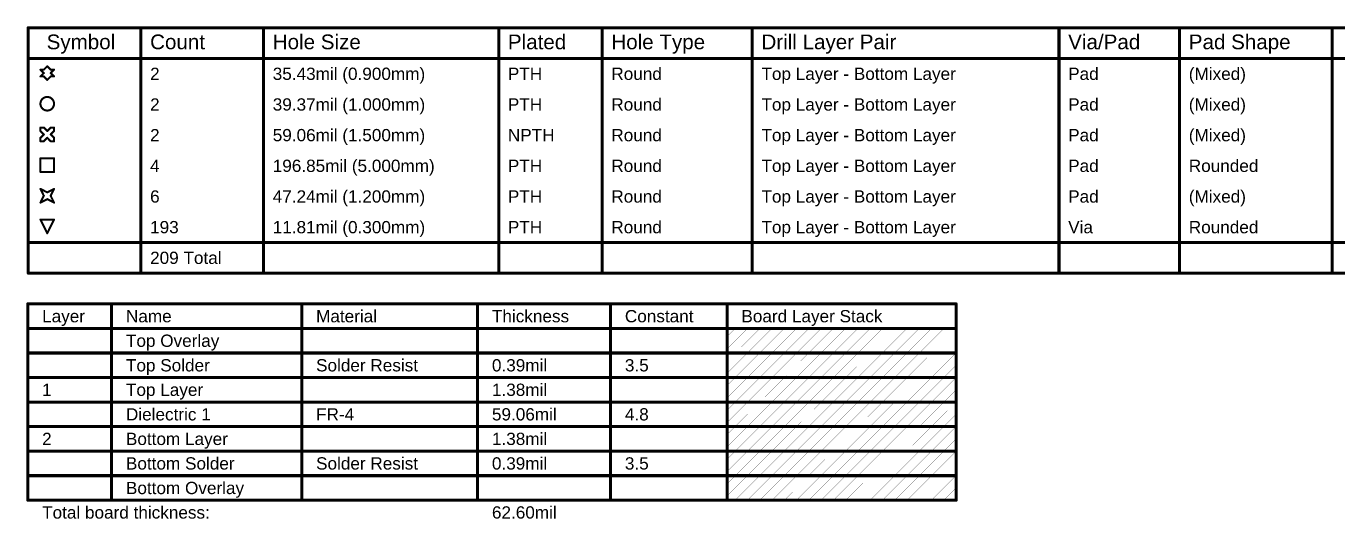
# Model space of a CAD drawing. Header units: inches. Extents: x -89 to 427, y -87 to 99.
# Drawn here: x 101.3 to 264.2, y 21 to 82.2 of the extents above; entities that cross this region are included whole.
import ezdxf

# ---------------------------------------------------------------- set-up
doc = ezdxf.new("R2010")
doc.units = ezdxf.units.IN
doc.layers.add('Drill Drawing', color=1, linetype='Continuous')
doc.layers.add('Fabrication_Layer', color=216, linetype='Continuous')
doc.styles.add('Arial', font='', dxfattribs={"height": 0.2})
doc.styles.get('Arial').set_extended_font_data('Arial')

msp = doc.modelspace()

# ---------------------------------------------------------------- linework, layer by layer
at = {"layer": 'Drill Drawing'}
for points, const_width in [([(101.56, 82.03), (427.05, 82.03)], 0.381), ([(101.56, 51.55), (101.56, 82.03)], 0.381), ([(115.55, 51.55), (115.55, 82.03)], 0.381), ([(130.79, 51.55), (130.79, 82.03)], 0.381), ([(159.99, 51.55), (159.99, 82.03)], 0.381), ([(172.84, 51.55), (172.84, 82.03)], 0.381), ([(191.48, 51.55), (191.48, 82.03)], 0.381), ([(229.57, 51.55), (229.57, 82.03)], 0.381), ([(244.55, 51.55), (244.55, 82.03)], 0.381), ([(263.49, 51.55), (263.49, 82.03)], 0.381), ([(101.56, 78.22), (427.05, 78.22)], 0.381), ([(103.08, 76.82), (103.5, 76.4)], 0.254), ([(103.08, 76.82), (103.5, 76.82)], 0.254), ([(103.5, 76.82), (103.93, 77.25)], 0.254), ([(103.93, 77.25), (104.35, 76.82)], 0.254), ([(104.35, 76.82), (104.77, 76.82)], 0.254), ([(104.35, 76.4), (104.77, 76.82)], 0.254), ([(103.08, 75.98), (103.5, 76.4)], 0.254), ([(103.08, 75.98), (103.5, 75.98)], 0.254), ([(103.5, 75.98), (103.93, 75.55)], 0.254), ([(103.93, 75.55), (104.35, 75.98)], 0.254), ([(104.35, 76.4), (104.77, 75.98)], 0.254), ([(104.35, 75.98), (104.77, 75.98)], 0.254), ([(103.08, 69.2), (103.08, 69.63)], 0.254), ([(103.08, 69.63), (103.5, 69.63)], 0.254), ([(103.08, 69.2), (103.5, 68.78)], 0.254), ([(103.08, 68.36), (103.5, 68.78)], 0.254), ([(103.08, 67.93), (103.08, 68.36)], 0.254), ([(103.5, 69.63), (103.93, 69.2)], 0.254), ([(103.5, 67.93), (103.93, 68.36)], 0.254), ([(103.93, 69.2), (104.35, 69.63)], 0.254), ([(103.93, 68.36), (104.35, 67.93)], 0.254), ([(104.35, 69.63), (104.77, 69.63)], 0.254), ([(104.35, 68.78), (104.77, 69.2)], 0.254), ([(104.35, 68.78), (104.77, 68.36)], 0.254), ([(104.77, 69.2), (104.77, 69.63)], 0.254), ([(104.77, 67.93), (104.77, 68.36)], 0.254), ([(103.08, 67.93), (103.5, 67.93)], 0.254), ([(104.35, 67.93), (104.77, 67.93)], 0.254), ([(103.08, 65.82), (104.77, 65.82)], 0.254), ([(103.08, 64.12), (103.08, 65.82)], 0.254), ([(104.77, 64.12), (104.77, 65.82)], 0.254), ([(103.08, 64.12), (104.77, 64.12)], 0.254), ([(103.08, 62.01), (103.93, 61.58)], 0.254), ([(103.08, 62.01), (103.5, 61.16)], 0.254), ([(103.93, 61.58), (104.77, 62.01)], 0.254), ([(104.35, 61.16), (104.77, 62.01)], 0.254), ([(103.08, 60.31), (103.5, 61.16)], 0.254), ([(103.08, 60.31), (103.93, 60.74)], 0.254), ([(103.93, 60.74), (104.77, 60.31)], 0.254), ([(104.35, 61.16), (104.77, 60.31)], 0.254), ([(103.08, 58.2), (104.77, 58.2)], 0.254), ([(103.08, 58.2), (103.93, 56.5)], 0.254), ([(103.93, 56.5), (104.77, 58.2)], 0.254), ([(101.56, 55.36), (427.05, 55.36)], 0.381), ([(101.56, 51.55), (427.05, 51.55)], 0.381)]:
    msp.add_lwpolyline(points, dxfattribs=dict(at, const_width=const_width))
for points, const_width in [([(101.47, 82.03, 1), (101.66, 82.03, 1)], 0.191), ([(101.47, 82.03, 1), (101.66, 82.03, 1)], 0.191), ([(115.46, 82.03, 1), (115.65, 82.03, 1)], 0.191), ([(130.69, 82.03, 1), (130.89, 82.03, 1)], 0.191), ([(159.9, 82.03, 1), (160.09, 82.03, 1)], 0.191), ([(172.75, 82.03, 1), (172.94, 82.03, 1)], 0.191), ([(191.38, 82.03, 1), (191.57, 82.03, 1)], 0.191), ([(229.47, 82.03, 1), (229.66, 82.03, 1)], 0.191), ([(244.45, 82.03, 1), (244.65, 82.03, 1)], 0.191), ([(263.4, 82.03, 1), (263.59, 82.03, 1)], 0.191), ([(101.47, 78.22, 1), (101.66, 78.22, 1)], 0.191), ([(103.02, 76.82, 1), (103.14, 76.82, 1)], 0.127), ([(103.02, 76.82, 1), (103.14, 76.82, 1)], 0.127), ([(103.44, 76.82, 1), (103.57, 76.82, 1)], 0.127), ([(103.44, 76.82, 1), (103.57, 76.82, 1)], 0.127), ([(103.86, 77.25, 1), (103.99, 77.25, 1)], 0.127), ([(103.86, 77.25, 1), (103.99, 77.25, 1)], 0.127), ([(104.29, 76.82, 1), (104.41, 76.82, 1)], 0.127), ([(104.29, 76.82, 1), (104.41, 76.82, 1)], 0.127), ([(104.71, 76.82, 1), (104.84, 76.82, 1)], 0.127), ([(104.71, 76.82, 1), (104.84, 76.82, 1)], 0.127), ([(103.02, 75.98, 1), (103.14, 75.98, 1)], 0.127), ([(103.02, 75.98, 1), (103.14, 75.98, 1)], 0.127), ([(103.44, 76.4, 1), (103.57, 76.4, 1)], 0.127), ([(103.44, 76.4, 1), (103.57, 76.4, 1)], 0.127), ([(103.44, 75.98, 1), (103.57, 75.98, 1)], 0.127), ([(103.44, 75.98, 1), (103.57, 75.98, 1)], 0.127), ([(103.86, 75.55, 1), (103.99, 75.55, 1)], 0.127), ([(103.86, 75.55, 1), (103.99, 75.55, 1)], 0.127), ([(104.29, 76.4, 1), (104.41, 76.4, 1)], 0.127), ([(104.29, 76.4, 1), (104.41, 76.4, 1)], 0.127), ([(104.29, 75.98, 1), (104.41, 75.98, 1)], 0.127), ([(104.29, 75.98, 1), (104.41, 75.98, 1)], 0.127), ([(104.71, 75.98, 1), (104.84, 75.98, 1)], 0.127), ([(104.71, 75.98, 1), (104.84, 75.98, 1)], 0.127), ([(104.77, 72.59, 1), (103.08, 72.59, 1)], 0.254), ([(103.02, 72.59, 1), (103.14, 72.59, 1)], 0.127), ([(104.71, 72.59, 1), (104.84, 72.59, 1)], 0.127), ([(103.02, 69.63, 1), (103.14, 69.63, 1)], 0.127), ([(103.02, 69.63, 1), (103.14, 69.63, 1)], 0.127), ([(103.02, 69.2, 1), (103.14, 69.2, 1)], 0.127), ([(103.02, 69.2, 1), (103.14, 69.2, 1)], 0.127), ([(103.02, 68.36, 1), (103.14, 68.36, 1)], 0.127), ([(103.02, 68.36, 1), (103.14, 68.36, 1)], 0.127), ([(103.44, 69.63, 1), (103.57, 69.63, 1)], 0.127), ([(103.44, 69.63, 1), (103.57, 69.63, 1)], 0.127), ([(103.44, 68.78, 1), (103.57, 68.78, 1)], 0.127), ([(103.44, 68.78, 1), (103.57, 68.78, 1)], 0.127), ([(103.86, 69.2, 1), (103.99, 69.2, 1)], 0.127), ([(103.86, 69.2, 1), (103.99, 69.2, 1)], 0.127), ([(103.86, 68.36, 1), (103.99, 68.36, 1)], 0.127), ([(103.86, 68.36, 1), (103.99, 68.36, 1)], 0.127), ([(104.29, 69.63, 1), (104.41, 69.63, 1)], 0.127), ([(104.29, 69.63, 1), (104.41, 69.63, 1)], 0.127), ([(104.29, 68.78, 1), (104.41, 68.78, 1)], 0.127), ([(104.29, 68.78, 1), (104.41, 68.78, 1)], 0.127), ([(104.71, 69.63, 1), (104.84, 69.63, 1)], 0.127), ([(104.71, 69.63, 1), (104.84, 69.63, 1)], 0.127), ([(104.71, 69.2, 1), (104.84, 69.2, 1)], 0.127), ([(104.71, 69.2, 1), (104.84, 69.2, 1)], 0.127), ([(104.71, 68.36, 1), (104.84, 68.36, 1)], 0.127), ([(104.71, 68.36, 1), (104.84, 68.36, 1)], 0.127), ([(103.02, 67.93, 1), (103.14, 67.93, 1)], 0.127), ([(103.02, 67.93, 1), (103.14, 67.93, 1)], 0.127), ([(103.44, 67.93, 1), (103.57, 67.93, 1)], 0.127), ([(103.44, 67.93, 1), (103.57, 67.93, 1)], 0.127), ([(104.29, 67.93, 1), (104.41, 67.93, 1)], 0.127), ([(104.29, 67.93, 1), (104.41, 67.93, 1)], 0.127), ([(104.71, 67.93, 1), (104.84, 67.93, 1)], 0.127), ([(104.71, 67.93, 1), (104.84, 67.93, 1)], 0.127), ([(103.02, 65.82, 1), (103.14, 65.82, 1)], 0.127), ([(103.02, 65.82, 1), (103.14, 65.82, 1)], 0.127), ([(104.71, 65.82, 1), (104.84, 65.82, 1)], 0.127), ([(104.71, 65.82, 1), (104.84, 65.82, 1)], 0.127), ([(103.02, 64.12, 1), (103.14, 64.12, 1)], 0.127), ([(103.02, 64.12, 1), (103.14, 64.12, 1)], 0.127), ([(104.71, 64.12, 1), (104.84, 64.12, 1)], 0.127), ([(104.71, 64.12, 1), (104.84, 64.12, 1)], 0.127), ([(103.02, 62.01, 1), (103.14, 62.01, 1)], 0.127), ([(103.02, 62.01, 1), (103.14, 62.01, 1)], 0.127), ([(104.71, 62.01, 1), (104.84, 62.01, 1)], 0.127), ([(104.71, 62.01, 1), (104.84, 62.01, 1)], 0.127), ([(103.02, 60.31, 1), (103.14, 60.31, 1)], 0.127), ([(103.02, 60.31, 1), (103.14, 60.31, 1)], 0.127), ([(103.44, 61.16, 1), (103.57, 61.16, 1)], 0.127), ([(103.44, 61.16, 1), (103.57, 61.16, 1)], 0.127), ([(103.86, 61.58, 1), (103.99, 61.58, 1)], 0.127), ([(103.86, 61.58, 1), (103.99, 61.58, 1)], 0.127), ([(103.86, 60.74, 1), (103.99, 60.74, 1)], 0.127), ([(103.86, 60.74, 1), (103.99, 60.74, 1)], 0.127), ([(104.29, 61.16, 1), (104.41, 61.16, 1)], 0.127), ([(104.29, 61.16, 1), (104.41, 61.16, 1)], 0.127), ([(104.71, 60.31, 1), (104.84, 60.31, 1)], 0.127), ([(104.71, 60.31, 1), (104.84, 60.31, 1)], 0.127), ([(103.02, 58.2, 1), (103.14, 58.2, 1)], 0.127), ([(103.02, 58.2, 1), (103.14, 58.2, 1)], 0.127), ([(104.71, 58.2, 1), (104.84, 58.2, 1)], 0.127), ([(104.71, 58.2, 1), (104.84, 58.2, 1)], 0.127), ([(101.47, 55.36, 1), (101.66, 55.36, 1)], 0.191), ([(103.86, 56.5, 1), (103.99, 56.5, 1)], 0.127), ([(103.86, 56.5, 1), (103.99, 56.5, 1)], 0.127), ([(101.47, 51.55, 1), (101.66, 51.55, 1)], 0.191), ([(101.47, 51.55, 1), (101.66, 51.55, 1)], 0.191), ([(115.46, 51.55, 1), (115.65, 51.55, 1)], 0.191), ([(130.69, 51.55, 1), (130.89, 51.55, 1)], 0.191), ([(159.9, 51.55, 1), (160.09, 51.55, 1)], 0.191), ([(172.75, 51.55, 1), (172.94, 51.55, 1)], 0.191), ([(191.38, 51.55, 1), (191.57, 51.55, 1)], 0.191), ([(229.47, 51.55, 1), (229.66, 51.55, 1)], 0.191), ([(244.45, 51.55, 1), (244.65, 51.55, 1)], 0.191), ([(263.4, 51.55, 1), (263.59, 51.55, 1)], 0.191)]:
    msp.add_lwpolyline(points, format="xyb", close=True, dxfattribs=dict(at, const_width=const_width))
at = {"layer": 'Fabrication_Layer'}
for points, const_width in [([(101.51, 47.73), (216.79, 47.73)], 0.381), ([(101.51, 23.34), (101.51, 47.73)], 0.381), ([(111.92, 23.34), (111.92, 47.73)], 0.381), ([(135.53, 23.34), (135.53, 47.73)], 0.381), ([(157.37, 23.34), (157.37, 47.73)], 0.381), ([(173.88, 23.34), (173.88, 47.73)], 0.381), ([(188.35, 23.34), (188.35, 47.73)], 0.381), ([(216.79, 23.34), (216.79, 47.73)], 0.381), ([(101.51, 44.68), (216.79, 44.68)], 0.381), ([(188.35, 42.15), (190.88, 44.68)], 0.0254), ([(188.35, 43.67), (189.36, 44.68)], 0.0254), ([(189.36, 41.63), (192.41, 44.68)], 0.0254), ([(190.88, 41.63), (193.93, 44.68)], 0.0254), ([(192.41, 41.63), (195.46, 44.68)], 0.0254), ([(193.93, 41.63), (196.98, 44.68)], 0.0254), ([(195.46, 41.63), (198.5, 44.68)], 0.0254), ([(196.98, 41.63), (200.03, 44.68)], 0.0254), ([(198.5, 41.63), (201.55, 44.68)], 0.0254), ([(200.03, 41.63), (203.08, 44.68)], 0.0254), ([(201.55, 41.63), (204.6, 44.68)], 0.0254), ([(203.08, 41.63), (206.12, 44.68)], 0.0254), ([(204.6, 41.63), (207.65, 44.68)], 0.0254), ([(206.12, 41.63), (209.17, 44.68)], 0.0254), ([(207.65, 41.63), (210.7, 44.68)], 0.0254), ([(209.17, 41.63), (212.22, 44.68)], 0.0254), ([(210.7, 41.63), (213.74, 44.68)], 0.0254), ([(212.22, 41.63), (215.27, 44.68)], 0.0254), ([(213.74, 41.63), (216.79, 44.68)], 0.0254), ([(215.27, 41.63), (216.79, 43.15)], 0.0254), ([(101.51, 41.63), (111.92, 41.63)], 0.381), ([(111.92, 41.63), (135.53, 41.63)], 0.381), ([(135.53, 41.63), (157.37, 41.63)], 0.381), ([(157.37, 41.63), (173.88, 41.63)], 0.381), ([(173.88, 41.63), (188.35, 41.63)], 0.381), ([(188.35, 41.63), (216.79, 41.63)], 0.381), ([(188.35, 39.1), (190.88, 41.63)], 0.0254), ([(188.35, 40.62), (189.36, 41.63)], 0.0254), ([(189.36, 38.58), (192.41, 41.63)], 0.0254), ([(190.88, 38.58), (193.93, 41.63)], 0.0254), ([(192.41, 38.58), (195.46, 41.63)], 0.0254), ([(193.93, 38.58), (196.98, 41.63)], 0.0254), ([(195.46, 38.58), (198.5, 41.63)], 0.0254), ([(196.98, 38.58), (200.03, 41.63)], 0.0254), ([(198.5, 38.58), (201.55, 41.63)], 0.0254), ([(200.03, 38.58), (203.08, 41.63)], 0.0254), ([(201.55, 38.58), (204.6, 41.63)], 0.0254), ([(203.08, 38.58), (206.12, 41.63)], 0.0254), ([(204.6, 38.58), (207.65, 41.63)], 0.0254), ([(206.12, 38.58), (209.17, 41.63)], 0.0254), ([(207.65, 38.58), (210.7, 41.63)], 0.0254), ([(209.17, 38.58), (212.22, 41.63)], 0.0254), ([(210.7, 38.58), (213.74, 41.63)], 0.0254), ([(212.22, 38.58), (215.27, 41.63)], 0.0254), ([(213.74, 38.58), (216.79, 41.63)], 0.0254), ([(215.27, 38.58), (216.79, 40.11)], 0.0254), ([(101.51, 38.58), (111.92, 38.58)], 0.381), ([(111.92, 38.58), (135.53, 38.58)], 0.381), ([(135.53, 38.58), (157.37, 38.58)], 0.381), ([(157.37, 38.58), (173.88, 38.58)], 0.381), ([(173.88, 38.58), (188.35, 38.58)], 0.381), ([(188.35, 38.58), (216.79, 38.58)], 0.381), ([(188.35, 36.05), (190.88, 38.58)], 0.0254), ([(188.35, 37.57), (189.36, 38.58)], 0.0254), ([(189.36, 35.53), (192.41, 38.58)], 0.0254), ([(190.88, 35.53), (193.93, 38.58)], 0.0254), ([(192.41, 35.53), (195.46, 38.58)], 0.0254), ([(193.93, 35.53), (196.98, 38.58)], 0.0254), ([(195.46, 35.53), (198.5, 38.58)], 0.0254), ([(196.98, 35.53), (200.03, 38.58)], 0.0254), ([(198.5, 35.53), (201.55, 38.58)], 0.0254), ([(200.03, 35.53), (203.08, 38.58)], 0.0254), ([(201.55, 35.53), (204.6, 38.58)], 0.0254), ([(203.08, 35.53), (206.12, 38.58)], 0.0254), ([(204.6, 35.53), (207.65, 38.58)], 0.0254), ([(206.12, 35.53), (209.17, 38.58)], 0.0254), ([(207.65, 35.53), (210.7, 38.58)], 0.0254), ([(209.17, 35.53), (212.22, 38.58)], 0.0254), ([(210.7, 35.53), (213.74, 38.58)], 0.0254), ([(212.22, 35.53), (215.27, 38.58)], 0.0254), ([(213.74, 35.53), (216.79, 38.58)], 0.0254), ([(215.27, 35.53), (216.79, 37.06)], 0.0254), ([(101.51, 35.53), (111.92, 35.53)], 0.381), ([(111.92, 35.53), (135.53, 35.53)], 0.381), ([(135.53, 35.53), (157.37, 35.53)], 0.381), ([(157.37, 35.53), (173.88, 35.53)], 0.381), ([(173.88, 35.53), (188.35, 35.53)], 0.381), ([(188.35, 35.53), (216.79, 35.53)], 0.381), ([(188.35, 33), (190.88, 35.53)], 0.0254), ([(188.35, 34.53), (189.36, 35.53)], 0.0254), ([(189.36, 32.49), (192.41, 35.53)], 0.0254), ([(190.88, 32.49), (193.93, 35.53)], 0.0254), ([(192.41, 32.49), (195.46, 35.53)], 0.0254), ([(193.93, 32.49), (196.98, 35.53)], 0.0254), ([(195.46, 32.49), (198.5, 35.53)], 0.0254), ([(196.98, 32.49), (200.03, 35.53)], 0.0254), ([(198.5, 32.49), (201.55, 35.53)], 0.0254), ([(200.03, 32.49), (203.08, 35.53)], 0.0254), ([(201.55, 32.49), (204.6, 35.53)], 0.0254), ([(203.08, 32.49), (206.12, 35.53)], 0.0254), ([(204.6, 32.49), (207.65, 35.53)], 0.0254), ([(206.12, 32.49), (209.17, 35.53)], 0.0254), ([(207.65, 32.49), (210.7, 35.53)], 0.0254), ([(209.17, 32.49), (212.22, 35.53)], 0.0254), ([(210.7, 32.49), (213.74, 35.53)], 0.0254), ([(212.22, 32.49), (215.27, 35.53)], 0.0254), ([(213.74, 32.49), (216.79, 35.53)], 0.0254), ([(101.51, 32.49), (111.92, 32.49)], 0.381), ([(111.92, 32.49), (135.53, 32.49)], 0.381), ([(135.53, 32.49), (157.37, 32.49)], 0.381), ([(157.37, 32.49), (173.88, 32.49)], 0.381), ([(173.88, 32.49), (188.35, 32.49)], 0.381), ([(188.35, 32.49), (216.79, 32.49)], 0.381), ([(215.27, 32.49), (216.79, 34.01)], 0.0254), ([(188.35, 29.95), (190.88, 32.49)], 0.0254), ([(188.35, 31.48), (189.36, 32.49)], 0.0254), ([(189.36, 29.44), (192.41, 32.49)], 0.0254), ([(190.88, 29.44), (193.93, 32.49)], 0.0254), ([(192.41, 29.44), (195.46, 32.49)], 0.0254), ([(193.93, 29.44), (196.98, 32.49)], 0.0254), ([(195.46, 29.44), (198.5, 32.49)], 0.0254), ([(196.98, 29.44), (200.03, 32.49)], 0.0254), ([(198.5, 29.44), (201.55, 32.49)], 0.0254), ([(200.03, 29.44), (203.08, 32.49)], 0.0254), ([(201.55, 29.44), (204.6, 32.49)], 0.0254), ([(203.08, 29.44), (206.12, 32.49)], 0.0254), ([(204.6, 29.44), (207.65, 32.49)], 0.0254), ([(206.12, 29.44), (209.17, 32.49)], 0.0254), ([(207.65, 29.44), (210.7, 32.49)], 0.0254), ([(209.17, 29.44), (212.22, 32.49)], 0.0254), ([(210.7, 29.44), (213.74, 32.49)], 0.0254), ([(212.22, 29.44), (215.27, 32.49)], 0.0254), ([(213.74, 29.44), (216.79, 32.49)], 0.0254), ([(215.27, 29.44), (216.79, 30.96)], 0.0254), ([(101.51, 29.44), (111.92, 29.44)], 0.381), ([(111.92, 29.44), (135.53, 29.44)], 0.381), ([(135.53, 29.44), (157.37, 29.44)], 0.381), ([(157.37, 29.44), (173.88, 29.44)], 0.381), ([(173.88, 29.44), (188.35, 29.44)], 0.381), ([(188.35, 29.44), (216.79, 29.44)], 0.381), ([(188.35, 26.91), (190.88, 29.44)], 0.0254), ([(188.35, 28.43), (189.36, 29.44)], 0.0254), ([(189.36, 26.39), (192.41, 29.44)], 0.0254), ([(190.88, 26.39), (193.93, 29.44)], 0.0254), ([(192.41, 26.39), (195.46, 29.44)], 0.0254), ([(193.93, 26.39), (196.98, 29.44)], 0.0254), ([(195.46, 26.39), (198.5, 29.44)], 0.0254), ([(196.98, 26.39), (200.03, 29.44)], 0.0254), ([(198.5, 26.39), (201.55, 29.44)], 0.0254), ([(200.03, 26.39), (203.08, 29.44)], 0.0254), ([(201.55, 26.39), (204.6, 29.44)], 0.0254), ([(203.08, 26.39), (206.12, 29.44)], 0.0254), ([(204.6, 26.39), (207.65, 29.44)], 0.0254), ([(206.12, 26.39), (209.17, 29.44)], 0.0254), ([(207.65, 26.39), (210.7, 29.44)], 0.0254), ([(209.17, 26.39), (212.22, 29.44)], 0.0254), ([(210.7, 26.39), (213.74, 29.44)], 0.0254), ([(212.22, 26.39), (215.27, 29.44)], 0.0254), ([(213.74, 26.39), (216.79, 29.44)], 0.0254), ([(215.27, 26.39), (216.79, 27.91)], 0.0254), ([(101.51, 26.39), (111.92, 26.39)], 0.381), ([(111.92, 26.39), (135.53, 26.39)], 0.381), ([(135.53, 26.39), (157.37, 26.39)], 0.381), ([(157.37, 26.39), (173.88, 26.39)], 0.381), ([(173.88, 26.39), (188.35, 26.39)], 0.381), ([(188.35, 26.39), (216.79, 26.39)], 0.381), ([(188.35, 23.86), (190.88, 26.39)], 0.0254), ([(188.35, 25.38), (189.36, 26.39)], 0.0254), ([(189.36, 23.34), (192.41, 26.39)], 0.0254), ([(190.88, 23.34), (193.93, 26.39)], 0.0254), ([(192.41, 23.34), (195.46, 26.39)], 0.0254), ([(193.93, 23.34), (196.98, 26.39)], 0.0254), ([(195.46, 23.34), (198.5, 26.39)], 0.0254), ([(196.98, 23.34), (200.03, 26.39)], 0.0254), ([(198.5, 23.34), (201.55, 26.39)], 0.0254), ([(200.03, 23.34), (203.08, 26.39)], 0.0254), ([(201.55, 23.34), (204.6, 26.39)], 0.0254), ([(203.08, 23.34), (206.12, 26.39)], 0.0254), ([(204.6, 23.34), (207.65, 26.39)], 0.0254), ([(206.12, 23.34), (209.17, 26.39)], 0.0254), ([(207.65, 23.34), (210.7, 26.39)], 0.0254), ([(209.17, 23.34), (212.22, 26.39)], 0.0254), ([(210.7, 23.34), (213.74, 26.39)], 0.0254), ([(212.22, 23.34), (215.27, 26.39)], 0.0254), ([(213.74, 23.34), (216.79, 26.39)], 0.0254), ([(215.27, 23.34), (216.79, 24.87)], 0.0254), ([(101.51, 23.34), (111.92, 23.34)], 0.381), ([(111.92, 23.34), (135.53, 23.34)], 0.381), ([(135.53, 23.34), (157.37, 23.34)], 0.381), ([(157.37, 23.34), (173.88, 23.34)], 0.381), ([(173.88, 23.34), (188.35, 23.34)], 0.381), ([(188.35, 23.34), (216.79, 23.34)], 0.381)]:
    msp.add_lwpolyline(points, dxfattribs=dict(at, const_width=const_width))
for points, const_width in [([(101.41, 47.73, 1), (101.6, 47.73, 1)], 0.191), ([(101.41, 47.73, 1), (101.6, 47.73, 1)], 0.191), ([(111.82, 47.73, 1), (112.01, 47.73, 1)], 0.191), ([(135.44, 47.73, 1), (135.63, 47.73, 1)], 0.191), ([(157.28, 47.73, 1), (157.47, 47.73, 1)], 0.191), ([(173.78, 47.73, 1), (173.97, 47.73, 1)], 0.191), ([(188.26, 47.73, 1), (188.45, 47.73, 1)], 0.191), ([(216.7, 47.73, 1), (216.89, 47.73, 1)], 0.191), ([(216.7, 47.73, 1), (216.89, 47.73, 1)], 0.191), ([(101.41, 44.68, 1), (101.6, 44.68, 1)], 0.191), ([(189.35, 44.68, 1), (189.37, 44.68, 1)], 0.0127), ([(190.88, 44.68, 1), (190.89, 44.68, 1)], 0.0127), ([(192.4, 44.68, 1), (192.42, 44.68, 1)], 0.0127), ([(193.93, 44.68, 1), (193.94, 44.68, 1)], 0.0127), ([(195.45, 44.68, 1), (195.46, 44.68, 1)], 0.0127), ([(196.97, 44.68, 1), (196.99, 44.68, 1)], 0.0127), ([(198.5, 44.68, 1), (198.51, 44.68, 1)], 0.0127), ([(200.02, 44.68, 1), (200.04, 44.68, 1)], 0.0127), ([(201.55, 44.68, 1), (201.56, 44.68, 1)], 0.0127), ([(203.07, 44.68, 1), (203.08, 44.68, 1)], 0.0127), ([(204.59, 44.68, 1), (204.61, 44.68, 1)], 0.0127), ([(206.12, 44.68, 1), (206.13, 44.68, 1)], 0.0127), ([(207.64, 44.68, 1), (207.66, 44.68, 1)], 0.0127), ([(209.17, 44.68, 1), (209.18, 44.68, 1)], 0.0127), ([(210.69, 44.68, 1), (210.7, 44.68, 1)], 0.0127), ([(212.21, 44.68, 1), (212.23, 44.68, 1)], 0.0127), ([(213.74, 44.68, 1), (213.75, 44.68, 1)], 0.0127), ([(215.26, 44.68, 1), (215.28, 44.68, 1)], 0.0127), ([(216.7, 44.68, 1), (216.89, 44.68, 1)], 0.191), ([(216.79, 44.68, 1), (216.8, 44.68, 1)], 0.0127), ([(188.35, 43.67, 1), (188.36, 43.67, 1)], 0.0127), ([(216.79, 43.15, 1), (216.8, 43.15, 1)], 0.0127), ([(101.41, 41.63, 1), (101.6, 41.63, 1)], 0.191), ([(111.82, 41.63, 1), (112.01, 41.63, 1)], 0.191), ([(111.82, 41.63, 1), (112.01, 41.63, 1)], 0.191), ([(135.44, 41.63, 1), (135.63, 41.63, 1)], 0.191), ([(135.44, 41.63, 1), (135.63, 41.63, 1)], 0.191), ([(157.28, 41.63, 1), (157.47, 41.63, 1)], 0.191), ([(157.28, 41.63, 1), (157.47, 41.63, 1)], 0.191), ([(173.78, 41.63, 1), (173.97, 41.63, 1)], 0.191), ([(173.78, 41.63, 1), (173.97, 41.63, 1)], 0.191), ([(188.26, 41.63, 1), (188.45, 41.63, 1)], 0.191), ([(188.26, 41.63, 1), (188.45, 41.63, 1)], 0.191), ([(188.35, 42.15, 1), (188.36, 42.15, 1)], 0.0127), ([(189.35, 41.63, 1), (189.37, 41.63, 1)], 0.0127), ([(189.35, 41.63, 1), (189.37, 41.63, 1)], 0.0127), ([(190.88, 41.63, 1), (190.89, 41.63, 1)], 0.0127), ([(190.88, 41.63, 1), (190.89, 41.63, 1)], 0.0127), ([(192.4, 41.63, 1), (192.42, 41.63, 1)], 0.0127), ([(192.4, 41.63, 1), (192.42, 41.63, 1)], 0.0127), ([(193.93, 41.63, 1), (193.94, 41.63, 1)], 0.0127), ([(193.93, 41.63, 1), (193.94, 41.63, 1)], 0.0127), ([(195.45, 41.63, 1), (195.46, 41.63, 1)], 0.0127), ([(195.45, 41.63, 1), (195.46, 41.63, 1)], 0.0127), ([(196.97, 41.63, 1), (196.99, 41.63, 1)], 0.0127), ([(196.97, 41.63, 1), (196.99, 41.63, 1)], 0.0127), ([(198.5, 41.63, 1), (198.51, 41.63, 1)], 0.0127), ([(198.5, 41.63, 1), (198.51, 41.63, 1)], 0.0127), ([(200.02, 41.63, 1), (200.04, 41.63, 1)], 0.0127), ([(200.02, 41.63, 1), (200.04, 41.63, 1)], 0.0127), ([(201.55, 41.63, 1), (201.56, 41.63, 1)], 0.0127), ([(201.55, 41.63, 1), (201.56, 41.63, 1)], 0.0127), ([(203.07, 41.63, 1), (203.08, 41.63, 1)], 0.0127), ([(203.07, 41.63, 1), (203.08, 41.63, 1)], 0.0127), ([(204.59, 41.63, 1), (204.61, 41.63, 1)], 0.0127), ([(204.59, 41.63, 1), (204.61, 41.63, 1)], 0.0127), ([(206.12, 41.63, 1), (206.13, 41.63, 1)], 0.0127), ([(206.12, 41.63, 1), (206.13, 41.63, 1)], 0.0127), ([(207.64, 41.63, 1), (207.66, 41.63, 1)], 0.0127), ([(207.64, 41.63, 1), (207.66, 41.63, 1)], 0.0127), ([(209.17, 41.63, 1), (209.18, 41.63, 1)], 0.0127), ([(209.17, 41.63, 1), (209.18, 41.63, 1)], 0.0127), ([(210.69, 41.63, 1), (210.7, 41.63, 1)], 0.0127), ([(210.69, 41.63, 1), (210.7, 41.63, 1)], 0.0127), ([(212.21, 41.63, 1), (212.23, 41.63, 1)], 0.0127), ([(212.21, 41.63, 1), (212.23, 41.63, 1)], 0.0127), ([(213.74, 41.63, 1), (213.75, 41.63, 1)], 0.0127), ([(213.74, 41.63, 1), (213.75, 41.63, 1)], 0.0127), ([(215.26, 41.63, 1), (215.28, 41.63, 1)], 0.0127), ([(215.26, 41.63, 1), (215.28, 41.63, 1)], 0.0127), ([(216.7, 41.63, 1), (216.89, 41.63, 1)], 0.191), ([(216.79, 41.63, 1), (216.8, 41.63, 1)], 0.0127), ([(188.35, 40.62, 1), (188.36, 40.62, 1)], 0.0127), ([(188.35, 39.1, 1), (188.36, 39.1, 1)], 0.0127), ([(216.79, 40.11, 1), (216.8, 40.11, 1)], 0.0127), ([(101.41, 38.58, 1), (101.6, 38.58, 1)], 0.191), ([(111.82, 38.58, 1), (112.01, 38.58, 1)], 0.191), ([(111.82, 38.58, 1), (112.01, 38.58, 1)], 0.191), ([(135.44, 38.58, 1), (135.63, 38.58, 1)], 0.191), ([(135.44, 38.58, 1), (135.63, 38.58, 1)], 0.191), ([(157.28, 38.58, 1), (157.47, 38.58, 1)], 0.191), ([(157.28, 38.58, 1), (157.47, 38.58, 1)], 0.191), ([(173.78, 38.58, 1), (173.97, 38.58, 1)], 0.191), ([(173.78, 38.58, 1), (173.97, 38.58, 1)], 0.191), ([(188.26, 38.58, 1), (188.45, 38.58, 1)], 0.191), ([(188.26, 38.58, 1), (188.45, 38.58, 1)], 0.191), ([(188.35, 37.57, 1), (188.36, 37.57, 1)], 0.0127), ([(189.35, 38.58, 1), (189.37, 38.58, 1)], 0.0127), ([(189.35, 38.58, 1), (189.37, 38.58, 1)], 0.0127), ([(190.88, 38.58, 1), (190.89, 38.58, 1)], 0.0127), ([(190.88, 38.58, 1), (190.89, 38.58, 1)], 0.0127), ([(192.4, 38.58, 1), (192.42, 38.58, 1)], 0.0127), ([(192.4, 38.58, 1), (192.42, 38.58, 1)], 0.0127), ([(193.93, 38.58, 1), (193.94, 38.58, 1)], 0.0127), ([(193.93, 38.58, 1), (193.94, 38.58, 1)], 0.0127), ([(195.45, 38.58, 1), (195.46, 38.58, 1)], 0.0127), ([(195.45, 38.58, 1), (195.46, 38.58, 1)], 0.0127), ([(196.97, 38.58, 1), (196.99, 38.58, 1)], 0.0127), ([(196.97, 38.58, 1), (196.99, 38.58, 1)], 0.0127), ([(198.5, 38.58, 1), (198.51, 38.58, 1)], 0.0127), ([(198.5, 38.58, 1), (198.51, 38.58, 1)], 0.0127), ([(200.02, 38.58, 1), (200.04, 38.58, 1)], 0.0127), ([(200.02, 38.58, 1), (200.04, 38.58, 1)], 0.0127), ([(201.55, 38.58, 1), (201.56, 38.58, 1)], 0.0127), ([(201.55, 38.58, 1), (201.56, 38.58, 1)], 0.0127), ([(203.07, 38.58, 1), (203.08, 38.58, 1)], 0.0127), ([(203.07, 38.58, 1), (203.08, 38.58, 1)], 0.0127), ([(204.59, 38.58, 1), (204.61, 38.58, 1)], 0.0127), ([(204.59, 38.58, 1), (204.61, 38.58, 1)], 0.0127), ([(206.12, 38.58, 1), (206.13, 38.58, 1)], 0.0127), ([(206.12, 38.58, 1), (206.13, 38.58, 1)], 0.0127), ([(207.64, 38.58, 1), (207.66, 38.58, 1)], 0.0127), ([(207.64, 38.58, 1), (207.66, 38.58, 1)], 0.0127), ([(209.17, 38.58, 1), (209.18, 38.58, 1)], 0.0127), ([(209.17, 38.58, 1), (209.18, 38.58, 1)], 0.0127), ([(210.69, 38.58, 1), (210.7, 38.58, 1)], 0.0127), ([(210.69, 38.58, 1), (210.7, 38.58, 1)], 0.0127), ([(212.21, 38.58, 1), (212.23, 38.58, 1)], 0.0127), ([(212.21, 38.58, 1), (212.23, 38.58, 1)], 0.0127), ([(213.74, 38.58, 1), (213.75, 38.58, 1)], 0.0127), ([(213.74, 38.58, 1), (213.75, 38.58, 1)], 0.0127), ([(215.26, 38.58, 1), (215.28, 38.58, 1)], 0.0127), ([(215.26, 38.58, 1), (215.28, 38.58, 1)], 0.0127), ([(216.7, 38.58, 1), (216.89, 38.58, 1)], 0.191), ([(216.79, 38.58, 1), (216.8, 38.58, 1)], 0.0127), ([(188.35, 36.05, 1), (188.36, 36.05, 1)], 0.0127), ([(216.79, 37.06, 1), (216.8, 37.06, 1)], 0.0127), ([(101.41, 35.53, 1), (101.6, 35.53, 1)], 0.191), ([(111.82, 35.53, 1), (112.01, 35.53, 1)], 0.191), ([(111.82, 35.53, 1), (112.01, 35.53, 1)], 0.191), ([(135.44, 35.53, 1), (135.63, 35.53, 1)], 0.191), ([(135.44, 35.53, 1), (135.63, 35.53, 1)], 0.191), ([(157.28, 35.53, 1), (157.47, 35.53, 1)], 0.191), ([(157.28, 35.53, 1), (157.47, 35.53, 1)], 0.191), ([(173.78, 35.53, 1), (173.97, 35.53, 1)], 0.191), ([(173.78, 35.53, 1), (173.97, 35.53, 1)], 0.191), ([(188.26, 35.53, 1), (188.45, 35.53, 1)], 0.191), ([(188.26, 35.53, 1), (188.45, 35.53, 1)], 0.191), ([(188.35, 34.53, 1), (188.36, 34.53, 1)], 0.0127), ([(189.35, 35.53, 1), (189.37, 35.53, 1)], 0.0127), ([(189.35, 35.53, 1), (189.37, 35.53, 1)], 0.0127), ([(190.88, 35.53, 1), (190.89, 35.53, 1)], 0.0127), ([(190.88, 35.53, 1), (190.89, 35.53, 1)], 0.0127), ([(192.4, 35.53, 1), (192.42, 35.53, 1)], 0.0127), ([(192.4, 35.53, 1), (192.42, 35.53, 1)], 0.0127), ([(193.93, 35.53, 1), (193.94, 35.53, 1)], 0.0127), ([(193.93, 35.53, 1), (193.94, 35.53, 1)], 0.0127), ([(195.45, 35.53, 1), (195.46, 35.53, 1)], 0.0127), ([(195.45, 35.53, 1), (195.46, 35.53, 1)], 0.0127), ([(196.97, 35.53, 1), (196.99, 35.53, 1)], 0.0127), ([(196.97, 35.53, 1), (196.99, 35.53, 1)], 0.0127), ([(198.5, 35.53, 1), (198.51, 35.53, 1)], 0.0127), ([(198.5, 35.53, 1), (198.51, 35.53, 1)], 0.0127), ([(200.02, 35.53, 1), (200.04, 35.53, 1)], 0.0127), ([(200.02, 35.53, 1), (200.04, 35.53, 1)], 0.0127), ([(201.55, 35.53, 1), (201.56, 35.53, 1)], 0.0127), ([(201.55, 35.53, 1), (201.56, 35.53, 1)], 0.0127), ([(203.07, 35.53, 1), (203.08, 35.53, 1)], 0.0127), ([(203.07, 35.53, 1), (203.08, 35.53, 1)], 0.0127), ([(204.59, 35.53, 1), (204.61, 35.53, 1)], 0.0127), ([(204.59, 35.53, 1), (204.61, 35.53, 1)], 0.0127), ([(206.12, 35.53, 1), (206.13, 35.53, 1)], 0.0127), ([(206.12, 35.53, 1), (206.13, 35.53, 1)], 0.0127), ([(207.64, 35.53, 1), (207.66, 35.53, 1)], 0.0127), ([(207.64, 35.53, 1), (207.66, 35.53, 1)], 0.0127), ([(209.17, 35.53, 1), (209.18, 35.53, 1)], 0.0127), ([(209.17, 35.53, 1), (209.18, 35.53, 1)], 0.0127), ([(210.69, 35.53, 1), (210.7, 35.53, 1)], 0.0127), ([(210.69, 35.53, 1), (210.7, 35.53, 1)], 0.0127), ([(212.21, 35.53, 1), (212.23, 35.53, 1)], 0.0127), ([(212.21, 35.53, 1), (212.23, 35.53, 1)], 0.0127), ([(213.74, 35.53, 1), (213.75, 35.53, 1)], 0.0127), ([(213.74, 35.53, 1), (213.75, 35.53, 1)], 0.0127), ([(215.26, 35.53, 1), (215.28, 35.53, 1)], 0.0127), ([(215.26, 35.53, 1), (215.28, 35.53, 1)], 0.0127), ([(216.7, 35.53, 1), (216.89, 35.53, 1)], 0.191), ([(216.79, 35.53, 1), (216.8, 35.53, 1)], 0.0127), ([(101.41, 32.49, 1), (101.6, 32.49, 1)], 0.191), ([(111.82, 32.49, 1), (112.01, 32.49, 1)], 0.191), ([(111.82, 32.49, 1), (112.01, 32.49, 1)], 0.191), ([(135.44, 32.49, 1), (135.63, 32.49, 1)], 0.191), ([(135.44, 32.49, 1), (135.63, 32.49, 1)], 0.191), ([(157.28, 32.49, 1), (157.47, 32.49, 1)], 0.191), ([(157.28, 32.49, 1), (157.47, 32.49, 1)], 0.191), ([(173.78, 32.49, 1), (173.97, 32.49, 1)], 0.191), ([(173.78, 32.49, 1), (173.97, 32.49, 1)], 0.191), ([(188.26, 32.49, 1), (188.45, 32.49, 1)], 0.191), ([(188.26, 32.49, 1), (188.45, 32.49, 1)], 0.191), ([(188.35, 33, 1), (188.36, 33, 1)], 0.0127), ([(216.7, 32.49, 1), (216.89, 32.49, 1)], 0.191), ([(216.79, 34.01, 1), (216.8, 34.01, 1)], 0.0127), ([(188.35, 31.48, 1), (188.36, 31.48, 1)], 0.0127), ([(189.35, 32.49, 1), (189.37, 32.49, 1)], 0.0127), ([(189.35, 32.49, 1), (189.37, 32.49, 1)], 0.0127), ([(190.88, 32.49, 1), (190.89, 32.49, 1)], 0.0127), ([(190.88, 32.49, 1), (190.89, 32.49, 1)], 0.0127), ([(192.4, 32.49, 1), (192.42, 32.49, 1)], 0.0127), ([(192.4, 32.49, 1), (192.42, 32.49, 1)], 0.0127), ([(193.93, 32.49, 1), (193.94, 32.49, 1)], 0.0127), ([(193.93, 32.49, 1), (193.94, 32.49, 1)], 0.0127), ([(195.45, 32.49, 1), (195.46, 32.49, 1)], 0.0127), ([(195.45, 32.49, 1), (195.46, 32.49, 1)], 0.0127), ([(196.97, 32.49, 1), (196.99, 32.49, 1)], 0.0127), ([(196.97, 32.49, 1), (196.99, 32.49, 1)], 0.0127), ([(198.5, 32.49, 1), (198.51, 32.49, 1)], 0.0127), ([(198.5, 32.49, 1), (198.51, 32.49, 1)], 0.0127), ([(200.02, 32.49, 1), (200.04, 32.49, 1)], 0.0127), ([(200.02, 32.49, 1), (200.04, 32.49, 1)], 0.0127), ([(201.55, 32.49, 1), (201.56, 32.49, 1)], 0.0127), ([(201.55, 32.49, 1), (201.56, 32.49, 1)], 0.0127), ([(203.07, 32.49, 1), (203.08, 32.49, 1)], 0.0127), ([(203.07, 32.49, 1), (203.08, 32.49, 1)], 0.0127), ([(204.59, 32.49, 1), (204.61, 32.49, 1)], 0.0127), ([(204.59, 32.49, 1), (204.61, 32.49, 1)], 0.0127), ([(206.12, 32.49, 1), (206.13, 32.49, 1)], 0.0127), ([(206.12, 32.49, 1), (206.13, 32.49, 1)], 0.0127), ([(207.64, 32.49, 1), (207.66, 32.49, 1)], 0.0127), ([(207.64, 32.49, 1), (207.66, 32.49, 1)], 0.0127), ([(209.17, 32.49, 1), (209.18, 32.49, 1)], 0.0127), ([(209.17, 32.49, 1), (209.18, 32.49, 1)], 0.0127), ([(210.69, 32.49, 1), (210.7, 32.49, 1)], 0.0127), ([(210.69, 32.49, 1), (210.7, 32.49, 1)], 0.0127), ([(212.21, 32.49, 1), (212.23, 32.49, 1)], 0.0127), ([(212.21, 32.49, 1), (212.23, 32.49, 1)], 0.0127), ([(213.74, 32.49, 1), (213.75, 32.49, 1)], 0.0127), ([(213.74, 32.49, 1), (213.75, 32.49, 1)], 0.0127), ([(215.26, 32.49, 1), (215.28, 32.49, 1)], 0.0127), ([(215.26, 32.49, 1), (215.28, 32.49, 1)], 0.0127), ([(216.79, 32.49, 1), (216.8, 32.49, 1)], 0.0127), ([(216.79, 30.96, 1), (216.8, 30.96, 1)], 0.0127), ([(101.41, 29.44, 1), (101.6, 29.44, 1)], 0.191), ([(111.82, 29.44, 1), (112.01, 29.44, 1)], 0.191), ([(111.82, 29.44, 1), (112.01, 29.44, 1)], 0.191), ([(135.44, 29.44, 1), (135.63, 29.44, 1)], 0.191), ([(135.44, 29.44, 1), (135.63, 29.44, 1)], 0.191), ([(157.28, 29.44, 1), (157.47, 29.44, 1)], 0.191), ([(157.28, 29.44, 1), (157.47, 29.44, 1)], 0.191), ([(173.78, 29.44, 1), (173.97, 29.44, 1)], 0.191), ([(173.78, 29.44, 1), (173.97, 29.44, 1)], 0.191), ([(188.26, 29.44, 1), (188.45, 29.44, 1)], 0.191), ([(188.26, 29.44, 1), (188.45, 29.44, 1)], 0.191), ([(188.35, 29.95, 1), (188.36, 29.95, 1)], 0.0127), ([(189.35, 29.44, 1), (189.37, 29.44, 1)], 0.0127), ([(189.35, 29.44, 1), (189.37, 29.44, 1)], 0.0127), ([(190.88, 29.44, 1), (190.89, 29.44, 1)], 0.0127), ([(190.88, 29.44, 1), (190.89, 29.44, 1)], 0.0127), ([(192.4, 29.44, 1), (192.42, 29.44, 1)], 0.0127), ([(192.4, 29.44, 1), (192.42, 29.44, 1)], 0.0127), ([(193.93, 29.44, 1), (193.94, 29.44, 1)], 0.0127), ([(193.93, 29.44, 1), (193.94, 29.44, 1)], 0.0127), ([(195.45, 29.44, 1), (195.46, 29.44, 1)], 0.0127), ([(195.45, 29.44, 1), (195.46, 29.44, 1)], 0.0127), ([(196.97, 29.44, 1), (196.99, 29.44, 1)], 0.0127), ([(196.97, 29.44, 1), (196.99, 29.44, 1)], 0.0127), ([(198.5, 29.44, 1), (198.51, 29.44, 1)], 0.0127), ([(198.5, 29.44, 1), (198.51, 29.44, 1)], 0.0127), ([(200.02, 29.44, 1), (200.04, 29.44, 1)], 0.0127), ([(200.02, 29.44, 1), (200.04, 29.44, 1)], 0.0127), ([(201.55, 29.44, 1), (201.56, 29.44, 1)], 0.0127), ([(201.55, 29.44, 1), (201.56, 29.44, 1)], 0.0127), ([(203.07, 29.44, 1), (203.08, 29.44, 1)], 0.0127), ([(203.07, 29.44, 1), (203.08, 29.44, 1)], 0.0127), ([(204.59, 29.44, 1), (204.61, 29.44, 1)], 0.0127), ([(204.59, 29.44, 1), (204.61, 29.44, 1)], 0.0127), ([(206.12, 29.44, 1), (206.13, 29.44, 1)], 0.0127), ([(206.12, 29.44, 1), (206.13, 29.44, 1)], 0.0127), ([(207.64, 29.44, 1), (207.66, 29.44, 1)], 0.0127), ([(207.64, 29.44, 1), (207.66, 29.44, 1)], 0.0127), ([(209.17, 29.44, 1), (209.18, 29.44, 1)], 0.0127), ([(209.17, 29.44, 1), (209.18, 29.44, 1)], 0.0127), ([(210.69, 29.44, 1), (210.7, 29.44, 1)], 0.0127), ([(210.69, 29.44, 1), (210.7, 29.44, 1)], 0.0127), ([(212.21, 29.44, 1), (212.23, 29.44, 1)], 0.0127), ([(212.21, 29.44, 1), (212.23, 29.44, 1)], 0.0127), ([(213.74, 29.44, 1), (213.75, 29.44, 1)], 0.0127), ([(213.74, 29.44, 1), (213.75, 29.44, 1)], 0.0127), ([(215.26, 29.44, 1), (215.28, 29.44, 1)], 0.0127), ([(215.26, 29.44, 1), (215.28, 29.44, 1)], 0.0127), ([(216.7, 29.44, 1), (216.89, 29.44, 1)], 0.191), ([(216.79, 29.44, 1), (216.8, 29.44, 1)], 0.0127), ([(188.35, 28.43, 1), (188.36, 28.43, 1)], 0.0127), ([(216.79, 27.91, 1), (216.8, 27.91, 1)], 0.0127), ([(101.41, 26.39, 1), (101.6, 26.39, 1)], 0.191), ([(111.82, 26.39, 1), (112.01, 26.39, 1)], 0.191), ([(111.82, 26.39, 1), (112.01, 26.39, 1)], 0.191), ([(135.44, 26.39, 1), (135.63, 26.39, 1)], 0.191), ([(135.44, 26.39, 1), (135.63, 26.39, 1)], 0.191), ([(157.28, 26.39, 1), (157.47, 26.39, 1)], 0.191), ([(157.28, 26.39, 1), (157.47, 26.39, 1)], 0.191), ([(173.78, 26.39, 1), (173.97, 26.39, 1)], 0.191), ([(173.78, 26.39, 1), (173.97, 26.39, 1)], 0.191), ([(188.26, 26.39, 1), (188.45, 26.39, 1)], 0.191), ([(188.26, 26.39, 1), (188.45, 26.39, 1)], 0.191), ([(188.35, 26.91, 1), (188.36, 26.91, 1)], 0.0127), ([(189.35, 26.39, 1), (189.37, 26.39, 1)], 0.0127), ([(189.35, 26.39, 1), (189.37, 26.39, 1)], 0.0127), ([(190.88, 26.39, 1), (190.89, 26.39, 1)], 0.0127), ([(190.88, 26.39, 1), (190.89, 26.39, 1)], 0.0127), ([(192.4, 26.39, 1), (192.42, 26.39, 1)], 0.0127), ([(192.4, 26.39, 1), (192.42, 26.39, 1)], 0.0127), ([(193.93, 26.39, 1), (193.94, 26.39, 1)], 0.0127), ([(193.93, 26.39, 1), (193.94, 26.39, 1)], 0.0127), ([(195.45, 26.39, 1), (195.46, 26.39, 1)], 0.0127), ([(195.45, 26.39, 1), (195.46, 26.39, 1)], 0.0127), ([(196.97, 26.39, 1), (196.99, 26.39, 1)], 0.0127), ([(196.97, 26.39, 1), (196.99, 26.39, 1)], 0.0127), ([(198.5, 26.39, 1), (198.51, 26.39, 1)], 0.0127), ([(198.5, 26.39, 1), (198.51, 26.39, 1)], 0.0127), ([(200.02, 26.39, 1), (200.04, 26.39, 1)], 0.0127), ([(200.02, 26.39, 1), (200.04, 26.39, 1)], 0.0127), ([(201.55, 26.39, 1), (201.56, 26.39, 1)], 0.0127), ([(201.55, 26.39, 1), (201.56, 26.39, 1)], 0.0127), ([(203.07, 26.39, 1), (203.08, 26.39, 1)], 0.0127), ([(203.07, 26.39, 1), (203.08, 26.39, 1)], 0.0127), ([(204.59, 26.39, 1), (204.61, 26.39, 1)], 0.0127), ([(204.59, 26.39, 1), (204.61, 26.39, 1)], 0.0127), ([(206.12, 26.39, 1), (206.13, 26.39, 1)], 0.0127), ([(206.12, 26.39, 1), (206.13, 26.39, 1)], 0.0127), ([(207.64, 26.39, 1), (207.66, 26.39, 1)], 0.0127), ([(207.64, 26.39, 1), (207.66, 26.39, 1)], 0.0127), ([(209.17, 26.39, 1), (209.18, 26.39, 1)], 0.0127), ([(209.17, 26.39, 1), (209.18, 26.39, 1)], 0.0127), ([(210.69, 26.39, 1), (210.7, 26.39, 1)], 0.0127), ([(210.69, 26.39, 1), (210.7, 26.39, 1)], 0.0127), ([(212.21, 26.39, 1), (212.23, 26.39, 1)], 0.0127), ([(212.21, 26.39, 1), (212.23, 26.39, 1)], 0.0127), ([(213.74, 26.39, 1), (213.75, 26.39, 1)], 0.0127), ([(213.74, 26.39, 1), (213.75, 26.39, 1)], 0.0127), ([(215.26, 26.39, 1), (215.28, 26.39, 1)], 0.0127), ([(215.26, 26.39, 1), (215.28, 26.39, 1)], 0.0127), ([(216.7, 26.39, 1), (216.89, 26.39, 1)], 0.191), ([(216.79, 26.39, 1), (216.8, 26.39, 1)], 0.0127), ([(188.35, 25.38, 1), (188.36, 25.38, 1)], 0.0127), ([(216.79, 24.87, 1), (216.8, 24.87, 1)], 0.0127), ([(101.41, 23.34, 1), (101.6, 23.34, 1)], 0.191), ([(101.41, 23.34, 1), (101.6, 23.34, 1)], 0.191), ([(111.82, 23.34, 1), (112.01, 23.34, 1)], 0.191), ([(111.82, 23.34, 1), (112.01, 23.34, 1)], 0.191), ([(111.82, 23.34, 1), (112.01, 23.34, 1)], 0.191), ([(135.44, 23.34, 1), (135.63, 23.34, 1)], 0.191), ([(135.44, 23.34, 1), (135.63, 23.34, 1)], 0.191), ([(135.44, 23.34, 1), (135.63, 23.34, 1)], 0.191), ([(157.28, 23.34, 1), (157.47, 23.34, 1)], 0.191), ([(157.28, 23.34, 1), (157.47, 23.34, 1)], 0.191), ([(157.28, 23.34, 1), (157.47, 23.34, 1)], 0.191), ([(173.78, 23.34, 1), (173.97, 23.34, 1)], 0.191), ([(173.78, 23.34, 1), (173.97, 23.34, 1)], 0.191), ([(173.78, 23.34, 1), (173.97, 23.34, 1)], 0.191), ([(188.26, 23.34, 1), (188.45, 23.34, 1)], 0.191), ([(188.26, 23.34, 1), (188.45, 23.34, 1)], 0.191), ([(188.26, 23.34, 1), (188.45, 23.34, 1)], 0.191), ([(188.35, 23.86, 1), (188.36, 23.86, 1)], 0.0127), ([(189.35, 23.34, 1), (189.37, 23.34, 1)], 0.0127), ([(190.88, 23.34, 1), (190.89, 23.34, 1)], 0.0127), ([(192.4, 23.34, 1), (192.42, 23.34, 1)], 0.0127), ([(193.93, 23.34, 1), (193.94, 23.34, 1)], 0.0127), ([(195.45, 23.34, 1), (195.46, 23.34, 1)], 0.0127), ([(196.97, 23.34, 1), (196.99, 23.34, 1)], 0.0127), ([(198.5, 23.34, 1), (198.51, 23.34, 1)], 0.0127), ([(200.02, 23.34, 1), (200.04, 23.34, 1)], 0.0127), ([(201.55, 23.34, 1), (201.56, 23.34, 1)], 0.0127), ([(203.07, 23.34, 1), (203.08, 23.34, 1)], 0.0127), ([(204.59, 23.34, 1), (204.61, 23.34, 1)], 0.0127), ([(206.12, 23.34, 1), (206.13, 23.34, 1)], 0.0127), ([(207.64, 23.34, 1), (207.66, 23.34, 1)], 0.0127), ([(209.17, 23.34, 1), (209.18, 23.34, 1)], 0.0127), ([(210.69, 23.34, 1), (210.7, 23.34, 1)], 0.0127), ([(212.21, 23.34, 1), (212.23, 23.34, 1)], 0.0127), ([(213.74, 23.34, 1), (213.75, 23.34, 1)], 0.0127), ([(215.26, 23.34, 1), (215.28, 23.34, 1)], 0.0127), ([(216.7, 23.34, 1), (216.89, 23.34, 1)], 0.191), ([(216.7, 23.34, 1), (216.89, 23.34, 1)], 0.191)]:
    msp.add_lwpolyline(points, format="xyb", close=True, dxfattribs=dict(at, const_width=const_width))

# ---------------------------------------------------------------- texts
at = {"layer": 'Drill Drawing', "style": 'Arial'}
for s, height, p in [('Symbol', 1.829, (103.85, 79.36)), ('Count', 1.829, (116.7, 79.36)), ('Hole Size', 1.829, (131.93, 79.36)), ('Plated', 1.829, (161.13, 79.36)), ('Hole Type', 1.829, (173.98, 79.36)), ('Drill Layer Pair', 1.8288, (192.62, 79.36)), ('Via/Pad', 1.829, (230.71, 79.36)), ('Pad Shape', 1.829, (245.69, 79.36)), ('2', 1.52, (116.7, 75.55)), ('35.43mil (0.900mm)', 1.524, (131.93, 75.55)), ('PTH', 1.524, (161.13, 75.55)), ('Round', 1.524, (173.98, 75.55)), ('Top Layer - Bottom Layer', 1.524, (192.62, 75.55)), ('Pad', 1.524, (230.71, 75.55)), ('(Mixed)', 1.524, (245.69, 75.55)), ('39.37mil (1.000mm)', 1.524, (131.93, 71.74)), ('Round', 1.524, (173.98, 71.74)), ('Pad', 1.524, (230.71, 71.74)), ('(Mixed)', 1.524, (245.69, 71.74)), ('2', 1.52, (116.7, 71.74)), ('PTH', 1.524, (161.13, 71.74)), ('Top Layer - Bottom Layer', 1.524, (192.62, 71.74)), ('2', 1.52, (116.7, 67.93)), ('59.06mil (1.500mm)', 1.524, (131.93, 67.93)), ('NPTH', 1.524, (161.13, 67.93)), ('Round', 1.524, (173.98, 67.93)), ('Top Layer - Bottom Layer', 1.524, (192.62, 67.93)), ('Pad', 1.524, (230.71, 67.93)), ('(Mixed)', 1.524, (245.69, 67.93)), ('4', 1.52, (116.7, 64.12)), ('196.85mil (5.000mm)', 1.524, (131.93, 64.12)), ('PTH', 1.524, (161.13, 64.12)), ('Round', 1.524, (173.98, 64.12)), ('Top Layer - Bottom Layer', 1.524, (192.62, 64.12)), ('Pad', 1.524, (230.71, 64.12)), ('Rounded', 1.524, (245.69, 64.12)), ('47.24mil (1.200mm)', 1.524, (131.93, 60.31)), ('Round', 1.524, (173.98, 60.31)), ('Pad', 1.524, (230.71, 60.31)), ('(Mixed)', 1.524, (245.69, 60.31)), ('6', 1.52, (116.7, 60.31)), ('PTH', 1.524, (161.13, 60.31)), ('Top Layer - Bottom Layer', 1.524, (192.62, 60.31)), ('193', 1.524, (116.7, 56.5)), ('11.81mil (0.300mm)', 1.524, (131.93, 56.5)), ('PTH', 1.524, (161.13, 56.5)), ('Round', 1.524, (173.98, 56.5)), ('Top Layer - Bottom Layer', 1.524, (192.62, 56.5)), ('Via', 1.524, (230.71, 56.5)), ('Rounded', 1.524, (245.69, 56.5)), ('209 Total', 1.524, (116.7, 52.69))]:
    msp.add_text(s, height=height, dxfattribs=at).set_placement(p)
at = {"layer": 'Fabrication_Layer', "style": 'Arial'}
for s, height, p in [('Layer', 1.524, (103.29, 45.44)), ('Name', 1.524, (113.7, 45.44)), ('Material', 1.524, (137.31, 45.44)), ('Thickness', 1.524, (159.15, 45.44)), ('Constant', 1.524, (175.66, 45.44)), ('Board Layer Stack', 1.524, (190.13, 45.44)), ('Top Overlay', 1.524, (113.7, 42.39)), ('Top Solder', 1.524, (113.7, 39.34)), ('Solder Resist', 1.524, (137.31, 39.34)), ('0.39mil', 1.524, (159.15, 39.34)), ('3.5', 1.524, (175.66, 39.34)), ('1', 1.52, (103.29, 36.3)), ('Top Layer', 1.524, (113.7, 36.3)), ('1.38mil', 1.524, (159.15, 36.3)), ('Dielectric 1', 1.524, (113.7, 33.25)), ('FR-4', 1.524, (137.31, 33.25)), ('59.06mil', 1.524, (159.15, 33.25)), ('4.8', 1.524, (175.66, 33.25)), ('2', 1.52, (103.29, 30.2)), ('Bottom Layer', 1.524, (113.7, 30.2)), ('1.38mil', 1.524, (159.15, 30.2)), ('Bottom Solder', 1.524, (113.7, 27.15)), ('Solder Resist', 1.524, (137.31, 27.15)), ('0.39mil', 1.524, (159.15, 27.15)), ('3.5', 1.524, (175.66, 27.15)), ('Bottom Overlay', 1.524, (113.7, 24.1)), ('Total board thickness:', 1.524, (103.29, 21.06)), ('62.60mil', 1.524, (159.15, 21.06))]:
    msp.add_text(s, height=height, dxfattribs=at).set_placement(p)

doc.saveas('drawing.dxf')
